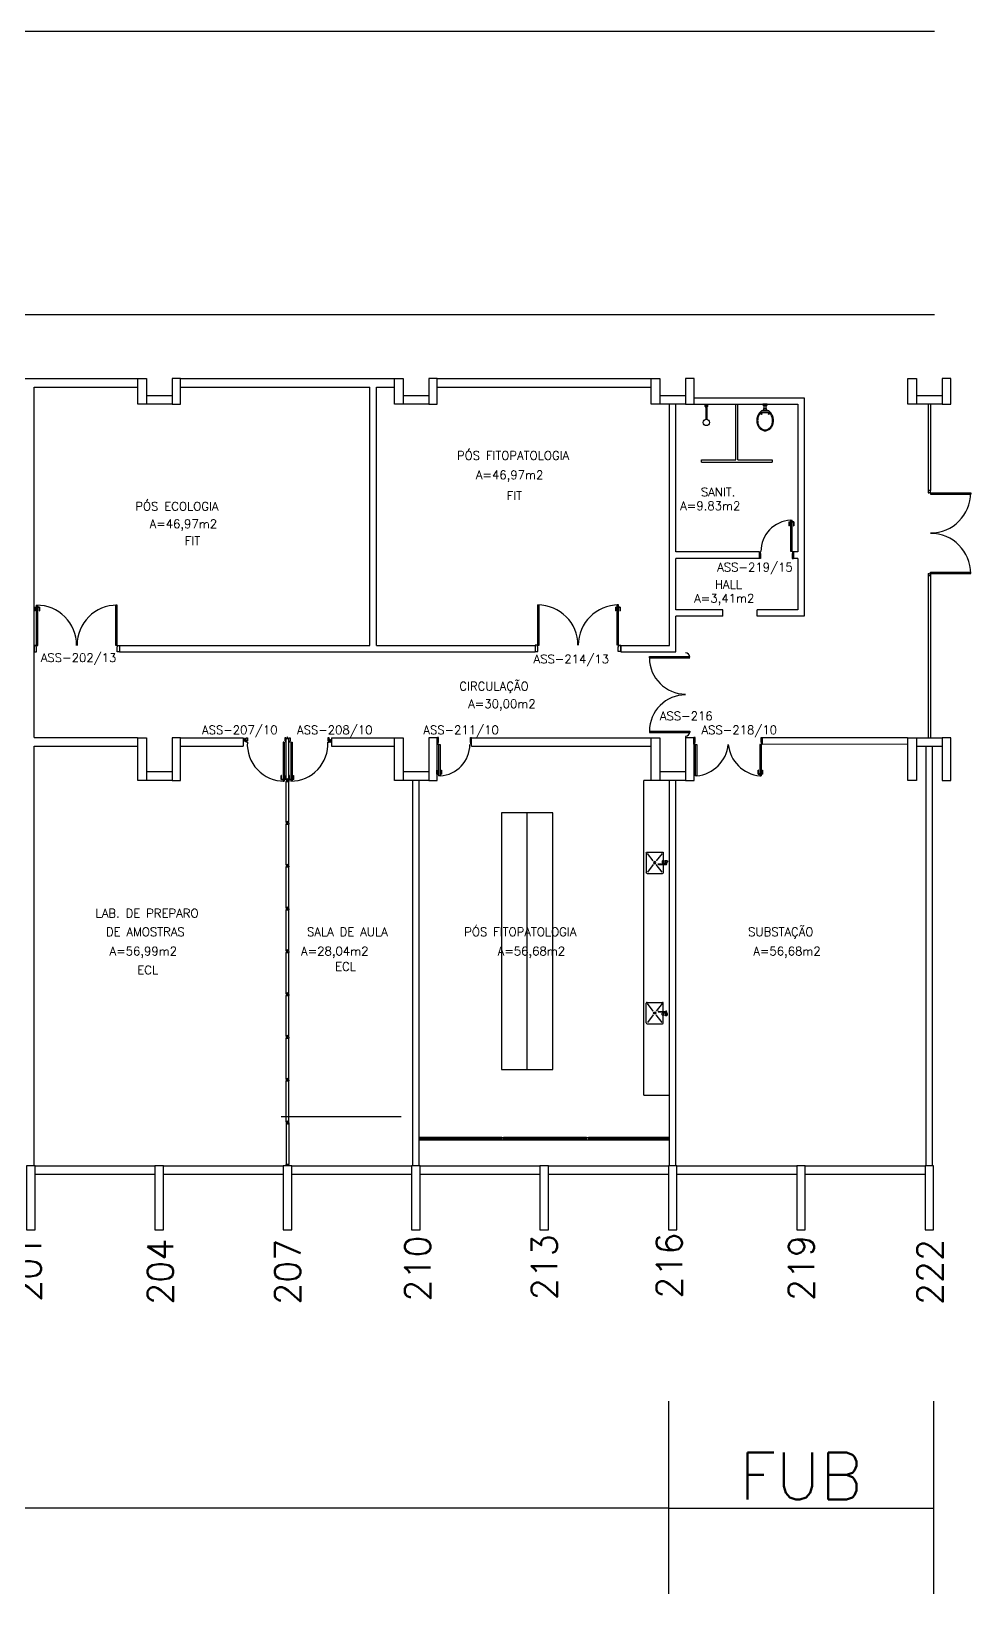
# Model space of a CAD drawing. Extents: x -248 to -11, y 347 to 447.
# Drawn here: x -33.16 to -11.2, y 351.06 to 387.57 of the extents above; entities that cross this region are included whole.
import ezdxf
from ezdxf.enums import TextEntityAlignment as Align

# ---------------------------------------------------------------- set-up
doc = ezdxf.new("R2010")
doc.units = 0
doc.header["$LTSCALE"] = 0.02
doc.header["$MEASUREMENT"] = 0
doc.header["$PDMODE"] = 99
doc.layers.get('0').update_dxf_attribs({"linetype": 'CONTINUOUS'})
doc.layers.get('DEFPOINTS').update_dxf_attribs({"linetype": 'CONTINUOUS'})
for name, color, linetype in [('ALV', 2, 'CONTINUOUS'), ('AREA', 2, 'CONTINUOUS'), ('BANC', 2, 'CONTINUOUS'), ('DIV', 2, 'CONTINUOUS'), ('EQUIP', 1, 'CONTINUOUS'), ('ESQ', 1, 'CONTINUOUS'), ('ESTR', 3, 'CONTINUOUS'), ('JANELA', 1, 'CONTINUOUS'), ('NOPILAR1', 2, 'CONTINUOUS'), ('PISO', 1, 'CONTINUOUS'), ('TEXT_CENTRO_CUSTO', 1, 'CONTINUOUS'), ('TEXTO', 2, 'CONTINUOUS'), ('TEXTO-CENTRO-CUSTO', 2, 'CONTINUOUS'), ('TEXTO-ENDEREÇO', 2, 'CONTINUOUS')]:
    doc.layers.add(name, color=color, linetype=linetype)
doc.styles.add('1', font='romans.shx', dxfattribs={"height": 1.1})
doc.styles.add('NOPILAR', font='simplex.shx', dxfattribs={"height": 0.6})
doc.styles.add('UNB-100', font='simplex.shx', dxfattribs={"height": 0.2})
doc.styles.add('UNB-100-1', font='simplex.shx', dxfattribs={"height": 0.2})
doc.dimstyles.new('1-600', dxfattribs={"dimtxt": 1.1, "dimasz": 2.5, "dimexe": 2, "dimexo": 4, "dimgap": 0.2, "dimtad": 1, "dimdec": 0, "dimzin": 4, "dimdsep": 46, "dimlunit": 6, "dimtxsty": '1', "dimblk1": 'NONE', "dimblk2": 'NONE', "dimsah": 1, "dimcen": 0, "dimclrd": 2, "dimclre": 2, "dimclrt": 2, "dimadec": 0, "dimazin": 0, "dimtfac": 1, "dimtdec": 0, "dimtmove": 2, "dimatfit": 3, "dimldrblk": 'NONE', "dimfxl": 0, "dimtolj": 1, "dimtzin": 0, "dimarcsym": 0})

# ---------------------------------------------------------------- blocks, each defined once
blk = doc.blocks.new('PILAR-SSS')
blk.add_lwpolyline([(0.003, -72.467), (0.003, -73.967), (0.203, -73.967), (0.203, -72.467)], close=True)
blk = doc.blocks.new('PD80-SSS')
at = {"color": 1}
for p, q in [((-0.777, 0.01), (-0.777, -0.03)), ((-0.777, 0.01), (-0.687, 0.01)), ((-0.687, 0), (-0.687, 0.01)), ((-0.777, -0.105), (-0.777, -0.065)), ((-0.777, -0.105), (-0.687, -0.105)), ((-0.767, 0), (-0.767, -0.03)), ((-0.767, 0), (-0.687, 0)), ((-0.767, -0.095), (-0.767, -0.065)), ((-0.767, -0.095), (-0.687, -0.095)), ((-0.687, -0.095), (-0.687, -0.105))]:
    blk.add_line(p, q, dxfattribs=at)
at = {"color": 2}
for p, q in [((-0.075, 0), (0.075, 0)), ((0.075, -0.03), (0.075, 0)), ((-0.817, -0.065), (-0.817, -0.03)), ((-0.085, -0.03), (-0.817, -0.03)), ((-0.085, -0.065), (-0.817, -0.065)), ((-0.085, -0.03), (-0.085, -0.065)), ((-0.075, 0), (-0.075, -0.02)), ((-0.075, -0.02), (-0.04, -0.02)), ((-0.04, -0.03), (-0.04, -0.02)), ((-0.04, -0.03), (0.075, -0.03)), ((-0.075, -0.781), (-0.04, -0.781)), ((-0.075, -0.801), (-0.075, -0.781)), ((-0.075, -0.801), (0.075, -0.801)), ((-0.075, -0.802), (0.075, -0.802)), ((-0.04, -0.771), (0.075, -0.771)), ((-0.04, -0.771), (-0.04, -0.781)), ((0.075, -0.771), (0.075, -0.801))]:
    blk.add_line(p, q, dxfattribs=at)
at = {"color": 1}
blk.add_arc((-0.085, -0.03), 0.731, 182.6571, 270, dxfattribs=at)
blk = doc.blocks.new('PILINT-SSS')
for points in [[(0.2, 0), (0.2, -0.6), (0, -0.6), (0, 0)], [(0.8, 0), (0.8, -0.6), (1, -0.6), (1, 0)], [(0.2, -8.39), (0.2, -9.39), (0, -9.39), (0, -8.39)], [(0.8, -8.39), (0.8, -9.39), (1, -9.39), (1, -8.39)]]:
    blk.add_lwpolyline(points, close=True)
blk = doc.blocks.new('DIVMT-SSS')
for p, q in [((-0.03, 0.008), (-0.03, 0.03)), ((-0.006, 0.03), (-0.03, 0.03)), ((-0.03, 0.008), (-0.02, 0.008)), ((-0.02, -0.008), (-0.02, 0.008)), ((-0.006, 0.02), (-0.006, 0.03)), ((0.006, 0.02), (-0.006, 0.02)), ((-0.005, 0), (0.005, 0)), ((0.005, 0), (-0.005, 0)), ((0, 0.005), (0, -0.005)), ((0, -0.005), (0, 0.005)), ((0.006, 0.03), (0.03, 0.03)), ((0.006, 0.02), (0.006, 0.03)), ((0.03, 0.008), (0.02, 0.008)), ((0.02, -0.008), (0.02, 0.008)), ((0.03, 0.008), (0.03, 0.03)), ((-0.03, -0.008), (-0.03, -0.03)), ((-0.03, -0.008), (-0.02, -0.008)), ((-0.03, -0.03), (-0.03, -0.97)), ((-0.03, -0.03), (-0.009, -0.03)), ((0.03, -0.03), (-0.03, -0.03)), ((-0.03, -0.03), (-0.006, -0.03)), ((-0.009, -0.03), (-0.027, -0.03)), ((-0.006, -0.02), (-0.006, -0.03)), ((-0.006, -0.02), (0.006, -0.02)), ((-0.006, -0.02), (-0.006, -0.03)), ((0.006, -0.02), (-0.006, -0.02)), ((0.005, -0.03), (-0.005, -0.03)), ((0.006, -0.02), (0.006, -0.03)), ((0.006, -0.02), (0.006, -0.03)), ((0.03, -0.03), (0.006, -0.03)), ((0.03, -0.008), (0.02, -0.008)), ((0.03, -0.008), (0.03, -0.03)), ((0.03, -0.03), (0.03, -0.97)), ((0.03, -0.97), (-0.03, -0.97)), ((-0.006, -0.98), (-0.006, -0.97)), ((-0.006, -0.98), (0.006, -0.98)), ((0.006, -1.001), (-0.006, -1.001)), ((0.005, -0.97), (-0.005, -0.97)), ((0, -0.994), (0, -1.007)), ((0, -1.02), (0, -1.021)), ((0.006, -0.98), (0.006, -0.97))]:
    blk.add_line(p, q)
blk = doc.blocks.new('DIVINI-SSS')
for p, q in [((-0.02, 0), (-0.02, -0.008)), ((-0.02, 0), (0.001, 0)), ((-0.005, 0), (0.005, 0)), ((0, 0.005), (0, -0.005)), ((0.001, 0), (0.02, 0)), ((-0.03, -0.008), (-0.02, -0.008)), ((-0.03, -0.008), (-0.03, -0.028)), ((-0.03, -0.028), (-0.008, -0.028)), ((-0.03, -0.03), (0.03, -0.03)), ((-0.03, -0.975), (-0.03, -0.03)), ((-0.009, -0.03), (-0.027, -0.03)), ((-0.008, -0.019), (0.008, -0.019)), ((-0.008, -0.019), (-0.008, -0.028)), ((-0.006, -0.021), (-0.006, -0.03)), ((0.006, -0.021), (-0.006, -0.021)), ((-0.006, -0.023), (-0.006, -0.027)), ((-0.004, -0.021), (0.004, -0.021)), ((0.006, -0.021), (0.006, -0.03)), ((0.006, -0.023), (0.006, -0.027)), ((0.008, -0.019), (0.008, -0.028)), ((0.03, -0.028), (0.008, -0.028)), ((0.009, -0.03), (0.027, -0.03)), ((0.02, 0), (0.02, -0.008)), ((0.03, -0.008), (0.02, -0.008)), ((0.03, -0.008), (0.03, -0.028)), ((0.03, -0.975), (0.03, -0.03)), ((-0.03, -0.975), (0.03, -0.975)), ((-0.009, -0.975), (-0.027, -0.975)), ((-0.006, -0.985), (-0.006, -0.975)), ((0.006, -0.985), (-0.006, -0.985)), ((0.006, -1.01), (-0.006, -1.01)), ((0, -0.985), (0, -0.988)), ((0, -1.003), (0, -1.018)), ((0.006, -0.985), (0.006, -0.975)), ((0.03, -0.975), (0.009, -0.975)), ((0.009, -0.975), (0.027, -0.975))]:
    blk.add_line(p, q)
blk = doc.blocks.new('PDV2E-SSS')
at = {"layer": 'DIV'}
for p, q in [((0.034, 0.925), (0.034, 0.835)), ((0.034, 0.925), (0.074, 0.925)), ((0.044, 0.835), (0.034, 0.835)), ((0.044, 0.915), (0.044, 0.835)), ((0.044, 0.915), (0.074, 0.915)), ((0.076, 0.05), (0.076, 0.965)), ((0.106, 0.965), (0.076, 0.965)), ((0.106, 0.05), (0.106, 0.965)), ((0.148, 0.925), (0.108, 0.925)), ((0.138, 0.915), (0.108, 0.915)), ((0.138, 0.915), (0.138, 0.835)), ((0.138, 0.835), (0.148, 0.835)), ((0.148, 0.925), (0.148, 0.835)), ((0.031, 0.05), (0.031, -0.05)), ((0.051, 0.05), (0.031, 0.05)), ((0.051, 0.02), (0.051, 0.05)), ((0.051, 0.02), (0.061, 0.02)), ((0.061, -0.05), (0.061, 0.02)), ((0.076, 0.05), (0.106, 0.05)), ((0.95, 0.02), (0.94, 0.02)), ((0.94, -0.05), (0.94, 0.02)), ((0.95, 0.02), (0.95, 0.05)), ((0.95, 0.05), (0.97, 0.05)), ((0.97, 0.05), (0.97, 0.035)), ((0.97, 0.035), (0.97, -0.035)), ((0.031, -0.05), (0.061, -0.05)), ((0.97, -0.05), (0.94, -0.05)), ((0.97, -0.035), (0.97, -0.05))]:
    blk.add_line(p, q, dxfattribs=at)
at = {"layer": 'DIV', "color": 1}
blk.add_arc((0.076, 0.1), 0.865, 356.6786, 90, dxfattribs=at)
blk = doc.blocks.new('PDV2D-SSS')
for p, q in [((-0.148, 0.925), (-0.108, 0.925)), ((-0.148, 0.925), (-0.148, 0.835)), ((-0.138, 0.835), (-0.148, 0.835)), ((-0.138, 0.915), (-0.108, 0.915)), ((-0.138, 0.915), (-0.138, 0.835)), ((-0.106, 0.965), (-0.076, 0.965)), ((-0.106, 0.05), (-0.106, 0.965)), ((-0.076, 0.05), (-0.076, 0.965)), ((-0.034, 0.925), (-0.074, 0.925)), ((-0.044, 0.915), (-0.074, 0.915)), ((-0.044, 0.915), (-0.044, 0.835)), ((-0.044, 0.835), (-0.034, 0.835)), ((-0.034, 0.925), (-0.034, 0.835)), ((-0.95, 0.05), (-0.97, 0.05)), ((-0.97, 0.05), (-0.97, 0.035)), ((-0.97, 0.035), (-0.97, -0.035)), ((-0.95, 0.02), (-0.95, 0.05)), ((-0.95, 0.02), (-0.94, 0.02)), ((-0.94, -0.05), (-0.94, 0.02)), ((-0.076, 0.05), (-0.106, 0.05)), ((-0.051, 0.02), (-0.061, 0.02)), ((-0.061, -0.05), (-0.061, 0.02)), ((-0.051, 0.05), (-0.031, 0.05)), ((-0.051, 0.02), (-0.051, 0.05)), ((-0.031, 0.05), (-0.031, -0.05)), ((-0.97, -0.035), (-0.97, -0.05)), ((-0.97, -0.05), (-0.94, -0.05)), ((-0.031, -0.05), (-0.061, -0.05))]:
    blk.add_line(p, q)
at = {"color": 1}
blk.add_arc((-0.076, 0.1), 0.865, 90, 183.3214, dxfattribs=at)
blk = doc.blocks.new('PTDP-SSS')
for p, q in [((0.055, 1.015), (0.09, 1.015)), ((0.055, 0.075), (0.055, 1.015)), ((0.09, 0.075), (0.09, 1.015)), ((1.91, 0.075), (1.91, 1.015)), ((1.945, 1.015), (1.91, 1.015)), ((1.945, 0.075), (1.945, 1.015)), ((0.05, 0.075), (0, 0.075)), ((0, 0.075), (0, -0.075)), ((0.05, 0.04), (0.05, 0.075)), ((0.06, 0.04), (0.05, 0.04)), ((0.055, 0.075), (0.09, 0.075)), ((0.06, -0.075), (0.06, 0.04)), ((1.945, 0.075), (1.91, 0.075)), ((1.94, -0.075), (1.94, 0.04)), ((1.94, 0.04), (1.95, 0.04)), ((1.95, 0.04), (1.95, 0.075)), ((1.95, 0.075), (2, 0.075)), ((2, 0.075), (2, -0.075)), ((0, -0.075), (0.06, -0.075)), ((2, -0.075), (1.94, -0.075))]:
    blk.add_line(p, q)
for centre, start, end in [((0.055, 0.075), 0, 90), ((1.945, 0.075), 90, 180)]:
    blk.add_arc(centre, 0.94, start, end)
blk = doc.blocks.new('MTT-SSS')
for p, q in [((-0.008, 0.03), (-0.03, 0.03)), ((-0.03, 0.03), (-0.03, 0.006)), ((-0.0185, 0.006), (-0.03, 0.006)), ((-0.0185, -0.006), (-0.0185, 0.006)), ((-0.008, 0.03), (-0.008, 0.02)), ((-0.008, 0.02), (0.008, 0.02)), ((-0.0051, 0), (0.0051, 0)), ((0, -0.0051), (0, 0.0051)), ((0.008, 0.03), (0.03, 0.03)), ((0.008, 0.03), (0.008, 0.02)), ((0.0205, -0.006), (0.0205, 0.006)), ((0.0205, 0.006), (0.03, 0.006)), ((0.03, 0.006), (0.03, 0.03)), ((-0.03, -0.03), (-0.03, -0.006)), ((-0.0185, -0.006), (-0.03, -0.006)), ((-0.008, -0.03), (-0.03, -0.03)), ((-0.008, -0.02), (0.008, -0.02)), ((-0.008, -0.03), (-0.008, -0.02)), ((0.008, -0.03), (0.008, -0.02)), ((0.008, -0.03), (0.03, -0.03)), ((0.0205, -0.006), (0.03, -0.006)), ((0.03, -0.006), (0.03, -0.03))]:
    blk.add_line(p, q)
blk = doc.blocks.new('CHUV-P-SSS')
for p, q in [((-0.06, 0.01), (-0.351, 0.01)), ((-0.06, -0.02), (-0.06, 0.02)), ((-0.02, 0.015), (-0.06, 0.015)), ((-0.02, 0.005), (-0.06, 0.005)), ((-0.055, 0.025), (0, 0.025)), ((-0.02, 0.025), (-0.02, -0.025)), ((0, 0.025), (0, -0.025)), ((-0.06, -0.01), (-0.351, -0.01)), ((-0.02, -0.005), (-0.06, -0.005)), ((-0.02, -0.015), (-0.06, -0.015)), ((-0.02, -0.025), (-0.055, -0.025)), ((0, -0.025), (-0.02, -0.025))]:
    blk.add_line(p, q)
blk.add_circle((-0.425, 0), 0.075)
for centre, start, end in [((-0.055, 0.02), 90, 180), ((-0.055, -0.02), 180, 270)]:
    blk.add_arc(centre, 0.005, start, end)
blk = doc.blocks.new('VDC-P-SSS')
for p, q in [((-0.127, 0.192), (0.127, 0.192)), ((-0.109, 0.202), (0.109, 0.202)), ((-0.068, 0.152), (0.068, 0.152)), ((-0.05, 0.152), (-0.03, 0.11)), ((-0.05, 0.015), (-0.05, 0)), ((-0.05, 0), (0.05, 0)), ((0.045, 0.02), (-0.045, 0.02)), ((-0.04, 0.025), (-0.04, 0.02)), ((0.035, 0.03), (-0.035, 0.03)), ((-0.03, 0.152), (-0.03, 0.11)), ((0.03, 0.11), (-0.03, 0.11)), ((0.03, 0.1), (-0.03, 0.1)), ((-0.025, 0.1), (-0.025, 0.03)), ((0.025, 0.1), (0.025, 0.03)), ((0.03, 0.152), (0.03, 0.11)), ((0.05, 0.152), (0.03, 0.11)), ((0.04, 0.025), (0.04, 0.02)), ((0.05, 0.015), (0.05, 0))]:
    blk.add_line(p, q)
for points in [[(0.16, 0.244, 0.050424), (0.18, 0.288, 0.082137), (0.195, 0.381, 0.082137), (0.18, 0.474, 0.090148), (0.138, 0.549, 0.104406), (0.073, 0.601, 0.117345), (0, 0.619, 0.117345), (-0.073, 0.601, 0.104406), (-0.138, 0.549, 0.090148), (-0.18, 0.474, 0.082137), (-0.195, 0.381, 0.082137)], [(-0.195, 0.381, 0.082137), (-0.18, 0.288, 0.050424), (-0.16, 0.244, 0.104406)], [(0.142, 0.254, 0.050424), (0.161, 0.295, 0.082137), (0.175, 0.381, 0.082137), (0.161, 0.468, 0.090148), (0.122, 0.536, 0.104406), (0.064, 0.583, 0.117345), (0, 0.599, 0.117345), (-0.064, 0.583, 0.104406), (-0.122, 0.536, 0.090148), (-0.161, 0.468, 0.082137), (-0.175, 0.381, 0.082137)], [(-0.175, 0.381, 0.082137), (-0.161, 0.295, 0.050424), (-0.142, 0.254, 0.050424)]]:
    blk.add_lwpolyline(points, format="xyb")
for centre in [(-0.083, 0.226), (0.083, 0.226)]:
    blk.add_circle(centre, 0.0101)
for centre, radius, start, end in [((0.08, 0.36), 0.266, 205.6863, 226.7558), ((0.08, 0.36), 0.246, 205.6863, 219.7706), ((-0.068, 0.202), 0.05, 226.7558, 270), ((-0.045, 0.015), 0.005, 90, 180), ((-0.035, 0.025), 0.005, 90, 180), ((-0.03, 0.105), 0.005, 90, 270), ((0.03, 0.105), 0.005, 270, 90), ((0.035, 0.025), 0.005, 0, 90), ((0.045, 0.015), 0.005, 360, 90), ((0.068, 0.202), 0.05, 270, 313.2442), ((-0.08, 0.36), 0.266, 313.2442, 334.3137), ((-0.08, 0.36), 0.246, 320.2294, 334.3137)]:
    blk.add_arc(centre, radius, start, end)
blk = doc.blocks.new('*D65')
at = {"color": 2, "linetype": 'ByBlock'}
for p, q in [((-192.266, 355.563), (-192.266, 351.063)), ((-18.266, 355.563), (-18.266, 351.063)), ((-18.266, 353.063), (-192.266, 353.063))]:
    blk.add_line(p, q, dxfattribs=at)
at = {"layer": 'DEFPOINTS', "color": 0, "linetype": 'ByBlock'}
for p in [(-192.266, 359.563), (-18.266, 359.563), (-192.266, 353.063)]:
    blk.add_point(p, dxfattribs=at)
at = {"color": 2, "linetype": 'ByBlock', "insert": (-105.266, 353.996), "char_height": 1.1, "attachment_point": 5, "style": '1'}
blk.add_mtext('\\A1;Biologia', dxfattribs=at)
blk = doc.blocks.new('_NONE')
at = {"color": 0, "linetype": 'ByBlock'}
blk.add_circle((0, 0), 0.25, dxfattribs=at)
blk = doc.blocks.new('*D44')
at = {"color": 2, "linetype": 'ByBlock'}
for p, q in [((-18.266, 355.563), (-18.266, 351.063)), ((-12.066, 355.563), (-12.066, 351.063)), ((-18.266, 353.063), (-12.066, 353.063))]:
    blk.add_line(p, q, dxfattribs=at)
at = {"layer": 'DEFPOINTS', "color": 0, "linetype": 'ByBlock'}
for p in [(-18.266, 359.563), (-12.066, 359.563), (-12.066, 353.063)]:
    blk.add_point(p, dxfattribs=at)
at = {"color": 2, "linetype": 'ByBlock', "insert": (-15.166, 353.813), "char_height": 1.1, "attachment_point": 5, "style": '1'}
blk.add_mtext('\\A1;FUB', dxfattribs=at)
blk = doc.blocks.new('PDVDP-SSS')
for p, q in [((0.112, 0.84), (0.112, -0.1)), ((0.147, 0.84), (0.112, 0.84)), ((0.147, 0.84), (0.147, -0.1)), ((1.853, 0.84), (1.888, 0.84)), ((1.853, 0.84), (1.853, -0.1)), ((1.888, 0.84), (1.888, -0.1)), ((0.009, 0), (-0.009, 0)), ((0, -0.012), (0, 0.01)), ((0.147, -0.1), (0.112, -0.1))]:
    blk.add_line(p, q)
at = {"color": 1}
for centre, radius, start, end in [((0.148, -0.002), 0.843, 0, 90), ((1.853, -0.002), 0.843, 90, 180), ((0.131, 0), 0.101, 180, 270), ((1.87, 0), 0.101, 270, 0)]:
    blk.add_arc(centre, radius, start, end, dxfattribs=at)
blk = doc.blocks.new('INOXA1-P-SSS')
for p, q in [((0.043, 0.008), (0.043, -0.022)), ((0.062, 0.04), (0.071, 0.04)), ((0.131, 0.048), (0.076, 0.043)), ((0.131, -0.002), (0.076, 0.003)), ((0.12, 0.23), (0.12, 0.047)), ((0.22, 0.25), (0.14, 0.25)), ((0.15, 0.22), (0.287, 0.043)), ((0.5, 0.25), (0.22, 0.25)), ((0.353, 0.043), (0.49, 0.22)), ((0.52, 0.23), (0.52, -0.23)), ((0.22, -0.027), (0.054, -0.027)), ((0.22, -0.037), (0.054, -0.037)), ((0.063, -0.003), (0.063, -0.021)), ((0.12, -0.001), (0.12, -0.027)), ((0.12, -0.037), (0.12, -0.23)), ((0.22, -0.25), (0.14, -0.25)), ((0.15, -0.22), (0.287, -0.043)), ((0.231, -0.027), (0.22, -0.027)), ((0.231, -0.037), (0.22, -0.037)), ((0.5, -0.25), (0.22, -0.25)), ((0.353, -0.043), (0.49, -0.22))]:
    blk.add_line(p, q)
blk.add_lwpolyline([(0.076, 0.003), (0.072, 0.004), (0.069, 0.009), (0.067, 0.015), (0.066, 0.023), (0.067, 0.031), (0.069, 0.037), (0.072, 0.042), (0.076, 0.043)])
blk.add_lwpolyline([(0.131, 0.048), (0.137, 0.046), (0.143, 0.041), (0.147, 0.033), (0.148, 0.023), (0.147, 0.013), (0.143, 0.006), (0.137, 0), (0.131, -0.002), (0.125, 0), (0.119, 0.006), (0.115, 0.013), (0.114, 0.023), (0.115, 0.033), (0.119, 0.041), (0.125, 0.046)], close=True)
for radius in [0.0266, 0.0163]:
    blk.add_circle((0.32, 0), radius)
for centre, radius, start, end in [((0.054, 0.023), 0.0349, 36.1705, 252.2568), ((0.054, 0.023), 0.0189, 62.7367, 235.7375), ((0.073, -0.003), 0.01, 102.8285, 180), ((0.054, 0.023), 0.0349, 285.5373, 323.9987), ((0.14, 0.23), 0.02, 90, 180), ((0.5, 0.23), 0.02, 360, 90), ((0.054, -0.032), 0.0145, 20.161, 339.839), ((0.054, -0.032), 0.005, 90.0037, 269.9963), ((0.14, -0.23), 0.02, 180, 270), ((0.231, -0.032), 0.00738, 222.6559, 137.3441), ((0.231, -0.032), 0.005, 269.9935, 90.0065), ((0.5, -0.23), 0.02, 270, 360)]:
    blk.add_arc(centre, radius, start, end)

msp = doc.modelspace()

# ---------------------------------------------------------------- linework, layer by layer
at = {"layer": 'ALV'}
for p, q in [((-35.666, 379.453), (-30.675, 379.453)), ((-29.666, 379.453), (-24.675, 379.453)), ((-23.666, 379.453), (-18.675, 379.453)), ((-33.091, 371.068), (-33.091, 379.253)), ((-33.091, 379.253), (-30.675, 379.253)), ((-29.866, 379.053), (-30.466, 379.053)), ((-29.666, 379.253), (-25.241, 379.253)), ((-25.241, 373.218), (-25.241, 379.253)), ((-25.091, 373.218), (-25.091, 379.253)), ((-25.091, 379.253), (-24.675, 379.253)), ((-23.866, 379.053), (-24.466, 379.053)), ((-23.666, 379.253), (-18.675, 379.253)), ((-17.866, 379.053), (-18.466, 379.053)), ((-17.666, 379.003), (-15.091, 379.003)), ((-15.091, 379.003), (-15.091, 373.903)), ((-11.866, 379.053), (-12.466, 379.053)), ((-29.866, 378.853), (-30.466, 378.853)), ((-23.866, 378.853), (-24.466, 378.853)), ((-17.866, 378.853), (-18.466, 378.853)), ((-18.241, 373.218), (-18.241, 378.853)), ((-18.091, 375.403), (-18.091, 378.853)), ((-17.666, 378.853), (-15.242, 378.853)), ((-15.242, 378.853), (-15.242, 375.403)), ((-11.866, 378.853), (-12.466, 378.853)), ((-16.144, 375.403), (-18.091, 375.403)), ((-18.091, 374.053), (-18.091, 375.253)), ((-16.144, 375.253), (-18.091, 375.253)), ((-15.242, 375.253), (-15.242, 374.053)), ((-12.138, 374.896), (-12.138, 374.931)), ((-16.992, 374.053), (-18.091, 374.053)), ((-16.992, 373.903), (-18.091, 373.903)), ((-18.091, 373.068), (-18.091, 373.903)), ((-16.992, 373.903), (-16.992, 374.053)), ((-16.19, 373.903), (-16.19, 374.053)), ((-15.242, 374.053), (-16.19, 374.053)), ((-15.091, 373.903), (-16.19, 373.903)), ((-31.096, 373.218), (-25.241, 373.218)), ((-31.096, 373.218), (-31.096, 373.068)), ((-25.091, 373.218), (-21.378, 373.218)), ((-21.378, 373.218), (-21.378, 373.068)), ((-19.377, 373.218), (-18.241, 373.218)), ((-19.377, 373.068), (-19.377, 373.218)), ((-31.096, 373.068), (-21.378, 373.068)), ((-19.377, 373.068), (-18.091, 373.068)), ((-33.091, 371.068), (-30.675, 371.068)), ((-29.666, 371.063), (-28.203, 371.063)), ((-28.203, 371.063), (-28.203, 370.868)), ((-26.138, 371.063), (-24.666, 371.063)), ((-26.138, 371.063), (-26.138, 370.868)), ((-22.863, 371.062), (-18.675, 371.062)), ((-22.863, 370.868), (-22.863, 371.062)), ((-16.064, 371.065), (-12.675, 371.068)), ((-16.064, 370.915), (-12.675, 370.918)), ((-12.466, 371.063), (-11.866, 371.063)), ((-33.091, 361.063), (-33.091, 370.868)), ((-33.091, 370.868), (-30.675, 370.868)), ((-29.67, 370.868), (-28.203, 370.868)), ((-26.138, 370.868), (-24.675, 370.868)), ((-22.863, 370.868), (-18.675, 370.868)), ((-12.466, 370.863), (-11.866, 370.863)), ((-12.241, 361.063), (-12.241, 370.863)), ((-12.091, 361.063), (-12.091, 370.863)), ((-29.866, 370.263), (-30.466, 370.263)), ((-23.866, 370.263), (-24.466, 370.263)), ((-17.866, 370.263), (-18.466, 370.263)), ((-29.866, 370.063), (-30.466, 370.063)), ((-23.866, 370.063), (-24.466, 370.063)), ((-24.241, 361.063), (-24.241, 370.063)), ((-24.091, 361.063), (-24.091, 370.063)), ((-18.841, 362.708), (-18.841, 370.063)), ((-18.666, 370.063), (-18.841, 370.063)), ((-17.866, 370.063), (-18.466, 370.063)), ((-18.241, 361.063), (-18.241, 370.063)), ((-18.091, 361.063), (-18.091, 370.063)), ((-18.841, 362.708), (-18.241, 362.708)), ((-27.313, 362.211), (-24.513, 362.211)), ((-33.066, 361.063), (-30.266, 361.063)), ((-30.066, 361.063), (-27.266, 361.063)), ((-27.066, 361.063), (-24.266, 361.063)), ((-24.066, 361.063), (-21.266, 361.063)), ((-21.066, 361.063), (-18.266, 361.063)), ((-18.066, 361.063), (-15.266, 361.063)), ((-15.066, 361.063), (-12.266, 361.063)), ((-33.066, 360.863), (-30.266, 360.863)), ((-30.066, 360.863), (-27.266, 360.863)), ((-27.066, 360.863), (-24.266, 360.863)), ((-24.066, 360.863), (-21.266, 360.863)), ((-21.066, 360.863), (-18.266, 360.863)), ((-18.066, 360.863), (-15.266, 360.863)), ((-15.066, 360.863), (-12.266, 360.863))]:
    msp.add_line(p, q, dxfattribs=at)
at = {"layer": 'BANC'}
msp.add_line((-21.569, 363.308), (-21.569, 369.308), dxfattribs=at)
msp.add_lwpolyline([(-22.169, 363.308), (-20.969, 363.308), (-20.969, 369.308), (-22.169, 369.308)], close=True, dxfattribs=at)
at = {"layer": 'DIV'}
for p, q in [((-16.692, 377.553), (-16.692, 378.853)), ((-16.642, 377.553), (-16.642, 378.853)), ((-17.491, 377.553), (-16.692, 377.553)), ((-17.491, 377.503), (-17.491, 377.553)), ((-17.491, 377.503), (-15.842, 377.503)), ((-16.642, 377.553), (-15.842, 377.553)), ((-15.842, 377.553), (-15.842, 377.503))]:
    msp.add_line(p, q, dxfattribs=at)
at = {"layer": 'ESQ'}
for p, q in [((-12.196, 378.853), (-12.196, 376.781)), ((-12.136, 378.853), (-12.136, 376.841)), ((-12.138, 376.841), (-12.196, 376.841)), ((-12.136, 376.841), (-12.196, 376.841)), ((-12.196, 376.781), (-12.173, 376.781)), ((-12.173, 376.781), (-12.173, 376.791)), ((-12.173, 376.791), (-12.138, 376.791)), ((-12.138, 376.791), (-12.138, 376.841)), ((-12.138, 376.786), (-11.198, 376.786)), ((-12.138, 376.786), (-12.138, 376.751)), ((-12.138, 376.751), (-11.198, 376.751)), ((-11.198, 376.786), (-11.198, 376.751)), ((-16.144, 375.403), (-16.144, 375.253)), ((-15.342, 375.403), (-15.342, 375.253)), ((-15.242, 375.403), (-15.342, 375.403)), ((-15.242, 375.253), (-15.342, 375.253)), ((-12.196, 374.901), (-12.196, 371.063)), ((-12.196, 374.901), (-12.173, 374.901)), ((-12.173, 374.901), (-12.173, 374.891)), ((-12.138, 374.931), (-11.198, 374.931)), ((-11.198, 374.896), (-11.198, 374.931)), ((-12.138, 374.841), (-12.196, 374.841)), ((-12.136, 374.841), (-12.196, 374.841)), ((-12.173, 374.891), (-12.138, 374.891)), ((-12.138, 374.896), (-11.198, 374.896)), ((-12.138, 374.891), (-12.138, 374.841)), ((-12.136, 374.841), (-12.136, 371.063)), ((-33.077, 374.113), (-33.037, 374.113)), ((-33.077, 374.113), (-33.077, 374.023)), ((-33.067, 374.023), (-33.076, 374.023)), ((-33.067, 374.103), (-33.037, 374.103)), ((-33.067, 374.103), (-33.067, 374.023)), ((-32.962, 374.113), (-33.002, 374.113)), ((-32.972, 374.103), (-33.002, 374.103)), ((-32.972, 374.103), (-32.972, 374.023)), ((-32.972, 374.023), (-32.962, 374.023)), ((-32.962, 374.113), (-32.962, 374.023)), ((-19.505, 374.113), (-19.465, 374.113)), ((-19.505, 374.113), (-19.505, 374.023)), ((-19.495, 374.023), (-19.505, 374.023)), ((-19.495, 374.103), (-19.465, 374.103)), ((-19.495, 374.103), (-19.495, 374.023)), ((-19.39, 374.113), (-19.43, 374.113)), ((-19.4, 374.103), (-19.43, 374.103)), ((-19.4, 374.103), (-19.4, 374.023)), ((-19.4, 374.023), (-19.39, 374.023)), ((-19.39, 374.113), (-19.39, 374.023)), ((-17.637, 371.065), (-17.667, 371.065)), ((-17.667, 370.915), (-17.667, 371.065)), ((-17.667, 370.915), (-17.647, 370.915)), ((-17.637, 370.95), (-17.647, 370.95)), ((-17.647, 370.915), (-17.647, 370.95)), ((-17.637, 370.95), (-17.637, 371.065)), ((-17.637, 370.905), (-17.602, 370.905)), ((-17.637, 370.905), (-17.637, 370.173)), ((-17.602, 370.905), (-17.602, 370.173)), ((-16.094, 370.905), (-16.129, 370.905)), ((-16.129, 370.905), (-16.129, 370.173)), ((-16.094, 370.95), (-16.094, 371.065)), ((-16.094, 371.065), (-16.064, 371.065)), ((-16.094, 370.95), (-16.084, 370.95)), ((-16.094, 370.905), (-16.094, 370.173)), ((-16.084, 370.915), (-16.084, 370.95)), ((-16.064, 370.915), (-16.084, 370.915)), ((-16.064, 370.915), (-16.064, 371.065)), ((-17.602, 370.173), (-17.637, 370.173)), ((-16.159, 370.303), (-16.169, 370.303)), ((-16.169, 370.213), (-16.169, 370.303)), ((-16.169, 370.213), (-16.129, 370.213)), ((-16.159, 370.223), (-16.159, 370.303)), ((-16.159, 370.223), (-16.129, 370.223)), ((-16.129, 370.173), (-16.094, 370.173)), ((-16.064, 370.223), (-16.094, 370.223)), ((-16.054, 370.213), (-16.094, 370.213)), ((-16.064, 370.303), (-16.054, 370.303)), ((-16.064, 370.223), (-16.064, 370.303)), ((-16.054, 370.213), (-16.054, 370.303))]:
    msp.add_line(p, q, dxfattribs=at)
for centre, radius, start, end in [((-12.138, 376.786), 0.94, 270, 360), ((-12.138, 374.896), 0.94, 360, 90), ((-17.672, 370.981), 0.81, 274.8695, 354.5803), ((-16.059, 370.981), 0.81, 185.4197, 265.1305)]:
    msp.add_arc(centre, radius, start, end, dxfattribs=at)
at = {"layer": 'JANELA', "color": 2}
for p, q in [((-22.156, 361.723), (-24.091, 361.723)), ((-22.156, 361.663), (-24.091, 361.663)), ((-22.156, 361.663), (-22.156, 361.723)), ((-22.156, 361.723), (-22.116, 361.723)), ((-22.116, 361.663), (-22.156, 361.663)), ((-20.176, 361.723), (-22.116, 361.723)), ((-22.116, 361.663), (-22.116, 361.723)), ((-20.176, 361.663), (-22.116, 361.663)), ((-20.176, 361.723), (-20.136, 361.723)), ((-20.176, 361.663), (-20.176, 361.723)), ((-20.136, 361.663), (-20.176, 361.663)), ((-18.241, 361.723), (-20.136, 361.723)), ((-20.136, 361.663), (-20.136, 361.723)), ((-18.241, 361.663), (-20.136, 361.663))]:
    msp.add_line(p, q, dxfattribs=at)
at = {"layer": 'JANELA'}
for p, q in [((-22.156, 361.703), (-24.091, 361.703)), ((-22.156, 361.683), (-24.091, 361.683)), ((-20.176, 361.703), (-22.116, 361.703)), ((-20.176, 361.683), (-22.116, 361.683)), ((-18.241, 361.703), (-20.136, 361.703)), ((-18.241, 361.683), (-20.136, 361.683))]:
    msp.add_line(p, q, dxfattribs=at)
at = {"layer": 'PISO'}
for p, q in [((-240.266, 387.567), (-12.049, 387.567)), ((-240.266, 380.953), (-12.049, 380.953))]:
    msp.add_line(p, q, dxfattribs=at)

# ---------------------------------------------------------------- block references
at = {"layer": 'DIV'}
for name, p, rotation in [('PDVDP-SSS', (-17.866, 371.072), 89.99999997649688), ('PDV2E-SSS', (-27.166, 371.012), 179.9999999764969), ('DIVMT-SSS', (-27.166, 370.073), 179.9999999764969), ('PDV2D-SSS', (-27.166, 371.012), 179.9999999764969), ('DIVMT-SSS', (-27.166, 369.073), 179.9999999764969), ('DIVMT-SSS', (-27.166, 368.073), 179.9999999764969), ('DIVMT-SSS', (-27.166, 367.073), 179.9999999764969), ('DIVMT-SSS', (-27.166, 366.073), 179.9999999764969), ('DIVMT-SSS', (-27.166, 365.073), 179.9999999764969), ('DIVMT-SSS', (-27.166, 364.073), 179.9999999764969), ('DIVMT-SSS', (-27.166, 363.073), 179.9999999764969), ('DIVMT-SSS', (-27.166, 362.073), 179.9999999764969), ('DIVINI-SSS', (-27.166, 361.063), 179.9999999764969)]:
    msp.add_blockref(name, p, dxfattribs=dict(at, rotation=rotation))
for p in [(-28.167, 371.012), (-26.172, 370.991)]:
    msp.add_blockref('MTT-SSS', p, dxfattribs=at)
at = {"layer": 'EQUIP'}
for name, p, rotation in [('CHUV-P-SSS', (-17.379, 378.853), 89.99999992949064), ('VDC-P-SSS', (-16.004, 378.853), 179.9999999529937), ('INOXA1-P-SSS', (-18.264, 364.63), 179.9999999764969)]:
    msp.add_blockref(name, p, dxfattribs=dict(at, rotation=rotation))
at = {"layer": 'EQUIP', "xscale": -1, "rotation": 2.350311945065187e-08}
msp.add_blockref('INOXA1-P-SSS', (-18.264, 368.141), dxfattribs=at)
at = {"layer": 'ESQ'}
for name, p, rotation in [('PD80-SSS', (-15.342, 375.328), 269.9999999529937), ('PTDP-SSS', (-33.092, 373.145), 359.9999999764968), ('PTDP-SSS', (-21.375, 373.15), 359.9999999764968), ('PD80-SSS', (-23.665, 370.989), 89.99999997649687)]:
    msp.add_blockref(name, p, dxfattribs=dict(at, rotation=rotation))
at = {"layer": 'ESTR'}
for name, p in [('PILAR-SSS', (-33.269, 433.53)), ('PILAR-SSS', (-30.269, 433.53)), ('PILAR-SSS', (-27.269, 433.53)), ('PILAR-SSS', (-24.269, 433.53)), ('PILAR-SSS', (-21.269, 433.53)), ('PILAR-SSS', (-18.269, 433.53)), ('PILAR-SSS', (-15.269, 433.53)), ('PILAR-SSS', (-12.269, 433.53)), ('PILINT-SSS', (-30.666, 379.453)), ('PILINT-SSS', (-24.666, 379.453)), ('PILINT-SSS', (-18.666, 379.453)), ('PILINT-SSS', (-12.666, 379.453))]:
    msp.add_blockref(name, p, dxfattribs=at)

# ---------------------------------------------------------------- texts
at = {"layer": 'AREA', "style": 'UNB-100'}
for s, p in [('A=46,97m2', (-22.765, 377.103)), ('A=9.83m2', (-17.991, 376.38)), ('A=46,97m2', (-30.389, 375.96)), ('A=3,41m2', (-17.662, 374.219)), ('A=30,00m2', (-22.944, 371.755)), ('A=56,99m2', (-31.325, 365.977)), ('A=28,04m2', (-26.851, 365.977)), ('A=56,68m2', (-22.255, 365.977)), ('A=56,68m2', (-16.28, 365.977))]:
    msp.add_text(s, height=0.2, dxfattribs=at).set_placement(p)
at = {"layer": 'NOPILAR1', "style": 'NOPILAR'}
for s, p in [('204', (-29.837, 357.814)), ('207', (-26.867, 357.814)), ('210', (-23.825, 357.888)), ('213', (-20.865, 357.92)), ('216', (-17.946, 357.957)), ('219', (-14.859, 357.901)), ('222', (-11.848, 357.809)), ('201', (-32.924, 357.883))]:
    msp.add_text(s, height=0.6, rotation=90, dxfattribs=at).set_placement(p)
at = {"layer": 'TEXT_CENTRO_CUSTO', "style": 'UNB-100'}
for s, p in [('FIT', (-21.866, 376.617)), ('FIT', (-29.387, 375.562)), ('ECL', (-25.81, 365.618)), ('ECL', (-30.435, 365.535))]:
    msp.add_text(s, height=0.2, dxfattribs=at).set_placement(p, align=Align.CENTER)
at = {"layer": 'TEXTO', "style": 'UNB-100'}
for s, p in [('PÓS FITOPATOLOGIA', (-23.207, 377.555)), ('SANIT.', (-17.506, 376.704)), ('PÓS ECOLOGIA', (-30.725, 376.368)), ('HALL', (-17.178, 374.542)), ('CIRCULAÇÃO', (-23.151, 372.165)), ('LAB. DE PREPARO', (-31.654, 366.862)), ('DE AMOSTRAS', (-31.412, 366.428)), ('SALA DE AULA', (-26.711, 366.428)), ('PÓS FITOPATOLOGIA', (-23.038, 366.428)), ('SUBSTAÇÃO', (-16.401, 366.428))]:
    msp.add_text(s, height=0.2, dxfattribs=at).set_placement(p)
at = {"layer": 'TEXTO-ENDEREÇO', "style": 'UNB-100-1'}
for s, p in [('ASS-219/15', (-16.241, 374.947)), ('ASS-202/13', (-32.05, 372.832)), ('ASS-214/13', (-20.533, 372.801)), ('ASS-207/10', (-28.283, 371.144)), ('ASS-208/10', (-26.063, 371.144)), ('ASS-211/10', (-23.11, 371.144)), ('ASS-218/10', (-16.608, 371.144))]:
    msp.add_text(s, height=0.2, dxfattribs=at).set_placement(p, align=Align.CENTER)
msp.add_text('ASS-216', height=0.2, rotation=360, dxfattribs=at).set_placement((-17.847, 371.471), align=Align.CENTER)

# ---------------------------------------------------------------- dimensions: what is measured, and where the dimension line sits
at = {"layer": 'TEXTO-CENTRO-CUSTO'}
dim = msp.add_aligned_dim(p1=(-18.266, 359.563), p2=(-192.266, 359.563), distance=6.5, text='Biologia', dimstyle='1-600', dxfattribs=at)
dim.commit()
dim.dimension.update_dxf_attribs({"geometry": '*D65', "text_midpoint": (-105.266, 353.996)})
dim = msp.add_linear_dim(base=(-12.066, 353.063), p1=(-18.266, 359.563), p2=(-12.066, 359.563), text='FUB', dimstyle='1-600', dxfattribs=at)
dim.commit()
dim.dimension.update_dxf_attribs({"geometry": '*D44', "text_midpoint": (-15.166, 353.813)})

doc.saveas('drawing.dxf')
